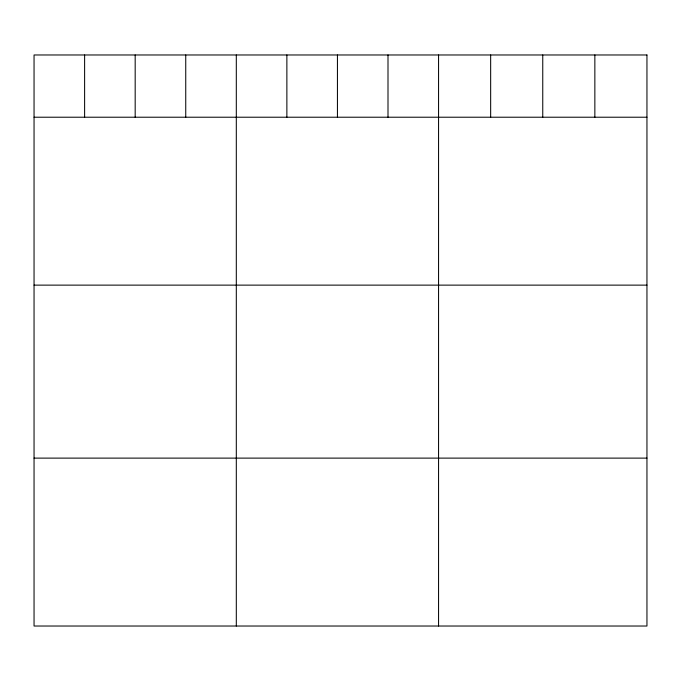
<?xml version="1.0" encoding="UTF-8"?>
<svg xmlns="http://www.w3.org/2000/svg" width="681" height="681" viewBox="0 0 681 681"><rect width="100%" height="100%" fill="white"/><g stroke="black" fill="none" stroke-linecap="round" stroke-linejoin="round"><path stroke-width="1.02" d="M34.05 117.217L646.95 117.217M34.05 285.126L646.95 285.126M34.05 458.117L646.95 458.117M594.853 54.974L594.853 117.217M542.757 54.974L542.757 117.217M490.66 54.974L490.66 117.217M438.564 54.974L438.564 626.026M388 54.974L388 117.217M337.435 54.974L337.435 117.217M286.871 54.974L286.871 117.217M236.307 54.974L236.307 626.026M185.743 54.974L185.743 117.217M135.179 54.974L135.179 117.217M84.614 54.974L84.614 117.217M646.95 54.974L34.05 54.974L34.05 626.026L646.95 626.026L646.95 54.974"/></g></svg>
